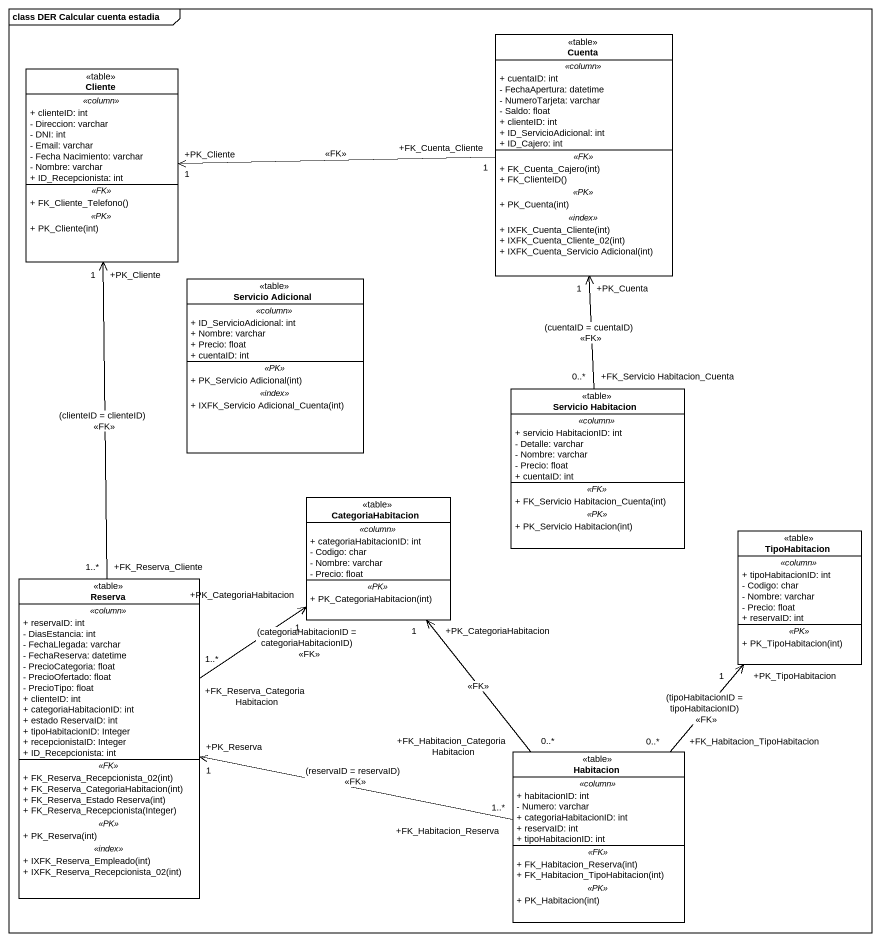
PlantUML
@startuml
mainframe class DER Calcular cuenta estadia
hide circle
hide empty members
skinparam classAttributeIconSize 0
class Cliente <<table>> {
  .. <<column>> ..
  + clienteID: int
  - Direccion: varchar
  - DNI: int
  - Email: varchar
  - Fecha Nacimiento: varchar
  - Nombre: varchar
  + ID_Recepcionista: int
  .. <<FK>> ..
  + FK_Cliente_Telefono()
  .. <<PK>> ..
  + PK_Cliente(int)
}
class Cuenta <<table>> {
  .. <<column>> ..
  + cuentaID: int
  - FechaApertura: datetime
  - NumeroTarjeta: varchar
  - Saldo: float
  + clienteID: int
  + ID_ServicioAdicional: int
  + ID_Cajero: int
  .. <<FK>> ..
  + FK_Cuenta_Cajero(int)
  + FK_ClienteID()
  .. <<PK>> ..
  + PK_Cuenta(int)
  .. <<index>> ..
  + IXFK_Cuenta_Cliente(int)
  + IXFK_Cuenta_Cliente_02(int)
  + IXFK_Cuenta_Servicio Adicional(int)
}
class "Servicio Adicional" as Servicio_Adicional <<table>> {
  .. <<column>> ..
  + ID_ServicioAdicional: int
  + Nombre: varchar
  + Precio: float
  + cuentaID: int
  .. <<PK>> ..
  + PK_Servicio Adicional(int)
  .. <<index>> ..
  + IXFK_Servicio Adicional_Cuenta(int)
}
class "Servicio Habitacion" as Servicio_Habitacion <<table>> {
  .. <<column>> ..
  + servicio HabitacionID: int
  - Detalle: varchar
  - Nombre: varchar
  - Precio: float
  + cuentaID: int
  .. <<FK>> ..
  + FK_Servicio Habitacion_Cuenta(int)
  .. <<PK>> ..
  + PK_Servicio Habitacion(int)
}
class CategoriaHabitacion <<table>> {
  .. <<column>> ..
  + categoriaHabitacionID: int
  - Codigo: char
  - Nombre: varchar
  - Precio: float
  .. <<PK>> ..
  + PK_CategoriaHabitacion(int)
}
class TipoHabitacion <<table>> {
  .. <<column>> ..
  + tipoHabitacionID: int
  - Codigo: char
  - Nombre: varchar
  - Precio: float
  + reservaID: int
  .. <<PK>> ..
  + PK_TipoHabitacion(int)
}
class Reserva <<table>> {
  .. <<column>> ..
  + reservaID: int
  - DiasEstancia: int
  - FechaLlegada: varchar
  - FechaReserva: datetime
  - PrecioCategoria: float
  - PrecioOfertado: float
  - PrecioTipo: float
  + clienteID: int
  + categoriaHabitacionID: int
  + estado ReservaID: int
  + tipoHabitacionID: Integer
  + recepcionistaID: Integer
  + ID_Recepcionista: int
  .. <<FK>> ..
  + FK_Reserva_Recepcionista_02(int)
  + FK_Reserva_CategoriaHabitacion(int)
  + FK_Reserva_Estado Reserva(int)
  + FK_Reserva_Recepcionista(Integer)
  .. <<PK>> ..
  + PK_Reserva(int)
  .. <<index>> ..
  + IXFK_Reserva_Empleado(int)
  + IXFK_Reserva_Recepcionista_02(int)
}
class Habitacion <<table>> {
  .. <<column>> ..
  + habitacionID: int
  - Numero: varchar
  + categoriaHabitacionID: int
  + reservaID: int
  + tipoHabitacionID: int
  .. <<FK>> ..
  + FK_Habitacion_Reserva(int)
  + FK_Habitacion_TipoHabitacion(int)
  .. <<PK>> ..
  + PK_Habitacion(int)
}
Cuenta "+FK_Cuenta_Cliente\n1" -left-> "+PK_Cliente\n1" Cliente : <<FK>>
Servicio_Habitacion "+FK_Servicio Habitacion_Cuenta\n0..*" -up-> "+PK_Cuenta\n1" Cuenta : (cuentaID = cuentaID)\n<<FK>>
Reserva "+FK_Reserva_Cliente\n1..*" -up-> "+PK_Cliente\n1" Cliente : (clienteID = clienteID)\n<<FK>>
Reserva "+FK_Reserva_CategoriaHabitacion\n1..*" -up-> "+PK_CategoriaHabitacion\n1" CategoriaHabitacion : (categoriaHabitacionID = categoriaHabitacionID)\n<<FK>>
Habitacion "+FK_Habitacion_CategoriaHabitacion\n0..*" -up-> "+PK_CategoriaHabitacion\n1" CategoriaHabitacion : <<FK>>
Habitacion "+FK_Habitacion_TipoHabitacion\n0..*" -up-> "+PK_TipoHabitacion\n1" TipoHabitacion : (tipoHabitacionID = tipoHabitacionID)\n<<FK>>
Habitacion "+FK_Habitacion_Reserva\n1..*" -left-> "+PK_Reserva\n1" Reserva : (reservaID = reservaID)\n<<FK>>
@enduml
